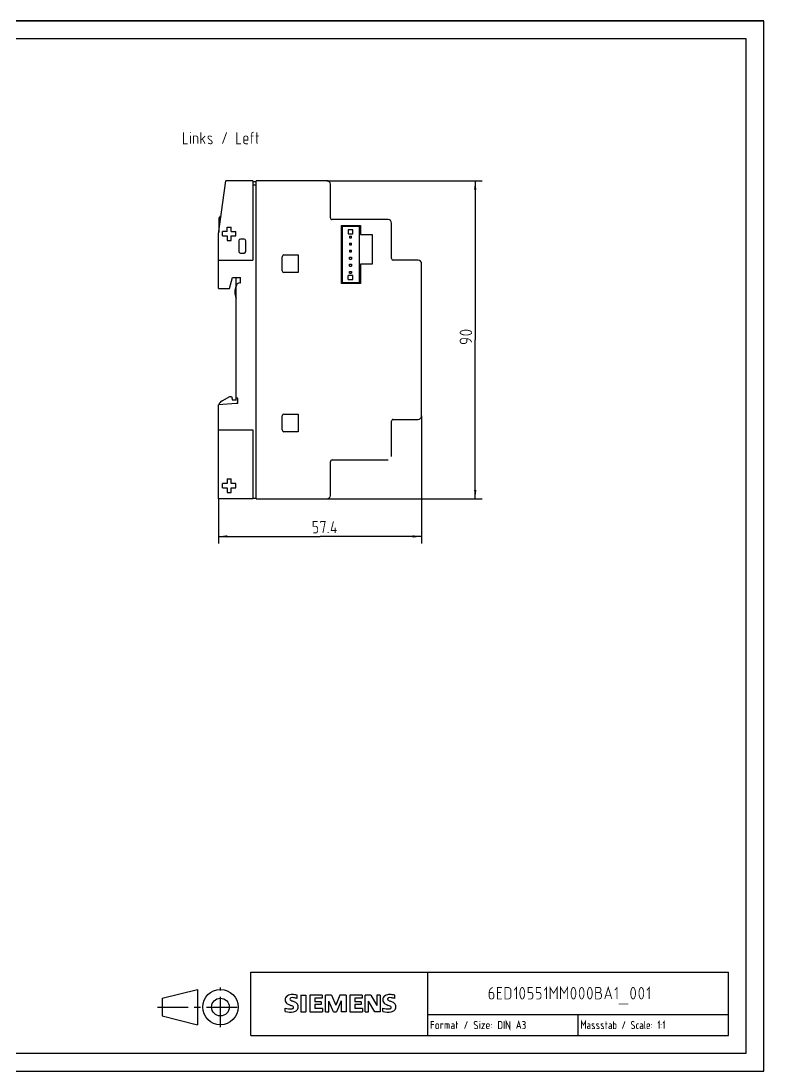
# Model space of a CAD drawing. Extents: x 0 to 420, y 0 to 297.
# Drawn here: x 210 to 420, y 0 to 297 of the extents above; entities that cross this region are included whole.
import ezdxf

# ---------------------------------------------------------------- set-up
doc = ezdxf.new("R2010")
doc.units = 0
doc.header["$LTSCALE"] = 23.1
doc.linetypes.add('CENTER', pattern=[0.6, 0.375, -0.075, 0.075, -0.075])
doc.layers.get('0').update_dxf_attribs({"linetype": 'CONTINUOUS'})
for name, color, linetype in [('11000_LEFT', 7, 'CONTINUOUS'), ('11100_DIM_LEFT', 7, 'CONTINUOUS'), ('11300_LEFT_GERMAN_ENGLISH', 7, 'CONTINUOUS'), ('90000_FRAME', 7, 'CONTINUOUS')]:
    doc.layers.add(name, color=color, linetype=linetype)
doc.dimstyles.get("Standard").update_dxf_attribs({"dimtxt": 2.5, "dimasz": 2.5, "dimexe": 1.25, "dimexo": 0.625, "dimtad": 1, "dimcen": 2.5, "dimazin": 3, "dimtfac": 1, "dimtmove": 0, "dimatfit": 3})

# ---------------------------------------------------------------- blocks, each defined once
blk = doc.blocks.new('_FILLED')
at = {"color": 0, "linetype": 'BYBLOCK'}
blk.add_solid([(0, 0), (-1, 0.132), (-1, -0.132)], dxfattribs=at)
blk = doc.blocks.new('*D0')
at = {"layer": '11100_DIM_LEFT', "color": 7, "linetype": 'CONTINUOUS'}
for p, q in [((296.44, 251.83), (340.38, 251.83)), ((338.38, 251.83), (338.38, 206.83)), ((338.38, 161.83), (338.38, 206.83)), ((296.44, 161.83), (340.38, 161.83))]:
    blk.add_line(p, q, dxfattribs=at)
at = {"layer": '11100_DIM_LEFT', "color": 7, "linetype": 'CONTINUOUS', "xscale": 2.5, "yscale": 2.5, "zscale": 2.5}
for p, rotation in [((338.38, 251.83), 90), ((338.38, 161.83), 270)]:
    blk.add_blockref('_FILLED', p, dxfattribs=dict(at, rotation=rotation))
blk = doc.blocks.new('*D1')
at = {"layer": '11100_DIM_LEFT', "color": 7, "linetype": 'CONTINUOUS'}
for p, q in [((323.24, 185.33), (323.24, 149.2)), ((265.84, 161.83), (265.84, 149.2)), ((265.84, 151.2), (294.54, 151.2)), ((323.24, 151.2), (294.54, 151.2))]:
    blk.add_line(p, q, dxfattribs=at)
at = {"layer": '11100_DIM_LEFT', "color": 7, "linetype": 'CONTINUOUS', "xscale": 2.5, "yscale": 2.5, "zscale": 2.5, "rotation": 180}
blk.add_blockref('_FILLED', (265.84, 151.2), dxfattribs=at)
at = {"layer": '11100_DIM_LEFT', "color": 7, "linetype": 'CONTINUOUS', "xscale": 2.5, "yscale": 2.5, "zscale": 2.5}
blk.add_blockref('_FILLED', (323.24, 151.2), dxfattribs=at)

msp = doc.modelspace()

# ---------------------------------------------------------------- linework, layer by layer
at = {"color": 7, "linetype": 'CONTINUOUS'}
for p, q in [((0, 297), (420, 297)), ((420, 0), (420, 297)), ((0, 0), (420, 0))]:
    msp.add_line(p, q, dxfattribs=at)
at = {"layer": '11000_LEFT', "color": 7, "linetype": 'CONTINUOUS'}
for p, q in [((265.829, 236.826), (267.937, 251.826)), ((275.529, 251.826), (267.937, 251.826)), ((275.529, 251.826), (275.529, 229.326)), ((275.529, 251.626), (276.429, 251.626)), ((275.529, 250.626), (276.429, 250.626)), ((276.429, 161.826), (276.429, 251.826)), ((296.429, 251.826), (276.429, 251.826)), ((297.429, 241.326), (297.429, 250.826)), ((265.879, 240.926), (265.879, 237.182)), ((313.729, 240.826), (297.929, 240.826)), ((268.229, 237.426), (268.229, 238.726)), ((268.229, 238.726), (269.429, 238.726)), ((269.429, 237.426), (269.429, 238.726)), ((300.629, 222.726), (300.629, 239.126)), ((300.629, 239.126), (305.929, 239.126)), ((300.829, 222.926), (300.829, 238.926)), ((300.829, 238.926), (305.629, 238.926)), ((303.779, 237.976), (302.479, 237.976)), ((302.479, 237.976), (302.479, 236.826)), ((303.779, 236.826), (303.779, 237.976)), ((305.629, 222.926), (305.629, 238.926)), ((305.929, 239.126), (305.929, 236.626)), ((314.729, 229.826), (314.729, 239.826)), ((265.829, 221.326), (265.829, 236.826)), ((266.929, 236.226), (266.929, 237.426)), ((268.229, 237.426), (266.929, 237.426)), ((266.929, 236.226), (268.229, 236.226)), ((268.229, 236.226), (268.229, 234.926)), ((268.229, 234.926), (269.429, 234.926)), ((269.429, 237.426), (270.729, 237.426)), ((269.429, 234.926), (269.429, 236.226)), ((269.429, 236.226), (270.729, 236.226)), ((270.729, 236.226), (270.729, 237.426)), ((271.529, 234.826), (271.529, 231.826)), ((273.029, 235.326), (272.029, 235.326)), ((273.529, 231.826), (273.529, 234.826)), ((302.479, 236.826), (303.779, 236.826)), ((302.879, 236.176), (303.379, 236.176)), ((302.879, 236.176), (302.879, 235.676)), ((302.879, 235.676), (303.379, 235.676)), ((303.379, 235.676), (303.379, 236.176)), ((305.929, 236.626), (309.229, 236.626)), ((309.229, 236.626), (309.229, 228.226)), ((302.879, 234.176), (303.379, 234.176)), ((302.879, 234.176), (302.879, 233.676)), ((302.879, 233.676), (303.379, 233.676)), ((302.879, 232.176), (303.379, 232.176)), ((302.879, 232.176), (302.879, 231.676)), ((302.879, 231.676), (303.379, 231.676)), ((303.379, 233.676), (303.379, 234.176)), ((303.379, 231.676), (303.379, 232.176)), ((265.829, 229.326), (275.529, 229.326)), ((272.029, 231.326), (273.029, 231.326)), ((283.829, 226.326), (283.829, 230.326)), ((284.329, 230.826), (288.329, 230.826)), ((288.329, 230.826), (288.329, 225.826)), ((302.879, 230.176), (303.379, 230.176)), ((302.879, 229.676), (302.879, 230.176)), ((302.879, 229.676), (303.379, 229.676)), ((303.379, 230.176), (303.379, 229.676)), ((322.229, 229.326), (315.229, 229.326)), ((288.329, 225.826), (284.329, 225.826)), ((302.879, 228.176), (303.379, 228.176)), ((302.879, 227.676), (302.879, 228.176)), ((302.879, 227.676), (303.379, 227.676)), ((302.879, 226.176), (303.379, 226.176)), ((302.879, 225.676), (302.879, 226.176)), ((303.379, 228.176), (303.379, 227.676)), ((303.379, 226.176), (303.379, 225.676)), ((309.229, 228.226), (305.929, 228.226)), ((305.929, 228.226), (305.929, 222.726)), ((323.229, 185.326), (323.229, 228.326)), ((268.89, 221.326), (269.779, 224.426)), ((269.779, 224.426), (272.029, 224.426)), ((270.829, 189.696), (270.829, 224.426)), ((271.829, 222.926), (272.029, 222.926)), ((272.029, 222.926), (272.029, 224.426)), ((305.629, 222.926), (300.829, 222.926)), ((303.779, 225.026), (302.479, 225.026)), ((302.479, 223.876), (302.479, 225.026)), ((302.479, 223.876), (303.779, 223.876)), ((302.879, 225.676), (303.379, 225.676)), ((303.779, 223.876), (303.779, 225.026)), ((265.829, 221.326), (268.89, 221.326)), ((305.929, 222.726), (300.629, 222.726)), ((266.829, 189.582), (268.985, 190.826)), ((268.985, 190.826), (269.485, 190.826)), ((269.485, 190.826), (269.779, 189.726)), ((271.329, 190.326), (270.829, 190.326)), ((271.329, 188.826), (271.329, 190.326)), ((270.829, 188.826), (265.829, 188.389)), ((265.829, 161.826), (265.829, 188.389)), ((270.779, 189.726), (269.779, 189.726)), ((271.329, 188.826), (270.829, 188.826)), ((283.829, 181.326), (283.829, 185.326)), ((284.329, 185.826), (288.329, 185.826)), ((288.329, 185.826), (288.329, 180.826)), ((315.229, 184.326), (322.229, 184.326)), ((265.829, 181.326), (275.529, 181.326)), ((275.529, 181.326), (275.529, 161.826)), ((314.729, 173.826), (314.729, 183.826)), ((288.329, 180.826), (284.329, 180.826)), ((297.429, 162.826), (297.429, 172.326)), ((297.929, 172.826), (313.729, 172.826)), ((268.229, 167.476), (269.429, 167.476)), ((268.229, 167.476), (268.229, 166.176)), ((269.429, 166.176), (269.429, 167.476)), ((268.229, 166.176), (266.929, 166.176)), ((266.929, 164.976), (266.929, 166.176)), ((266.929, 164.976), (268.229, 164.976)), ((268.229, 164.976), (268.229, 163.676)), ((268.229, 163.676), (269.429, 163.676)), ((270.729, 166.176), (269.429, 166.176)), ((269.429, 164.976), (270.729, 164.976)), ((269.429, 163.676), (269.429, 164.976)), ((270.729, 164.976), (270.729, 166.176)), ((275.529, 161.826), (265.829, 161.826)), ((275.529, 162.026), (276.429, 162.026)), ((276.429, 161.826), (296.429, 161.826))]:
    msp.add_line(p, q, dxfattribs=at)
for centre, radius, start, end in [((296.429, 250.826), 1, 0, 90), ((266.879, 240.926), 1, 110.05767, 180), ((297.929, 241.326), 0.5, 180, 270.00304), ((313.729, 239.826), 1, 0, 90), ((272.029, 234.826), 0.5, 90, 180), ((273.029, 234.826), 0.5, 0, 90), ((272.029, 231.826), 0.5, 180, 270), ((273.029, 231.826), 0.5, 270, 360), ((284.329, 230.326), 0.5, 90, 180), ((315.229, 229.826), 0.5, 180, 270), ((322.229, 228.326), 1, 0, 90), ((284.329, 226.326), 0.5, 180, 270), ((271.829, 221.926), 1, 90, 180), ((274.429, 220.326), 4, 154.64346, 205.35654), ((267.829, 187.85), 2, 120, 163.51781), ((284.329, 185.326), 0.5, 90, 180), ((315.229, 183.826), 0.5, 90, 180.00304), ((322.229, 185.326), 1, 270, 360), ((284.329, 181.326), 0.5, 180, 270), ((297.929, 172.326), 0.5, 90, 180.00304), ((296.429, 162.826), 1, 270, 360)]:
    msp.add_arc(centre, radius, start, end, dxfattribs=at)
at = {"layer": '11100_DIM_LEFT', "color": 7, "linetype": 'CONTINUOUS', "const_width": 0.25}
for points in [[(336.574, 209.468), (337.041, 209.296), (337.274, 209.125), (337.391, 208.953), (337.391, 208.781), (337.274, 208.609), (337.041, 208.437), (336.574, 208.265), (336.107, 208.179), (335.407, 208.179), (334.941, 208.265), (334.474, 208.437), (334.241, 208.609), (334.124, 208.781), (334.124, 208.953), (334.241, 209.125), (334.474, 209.296), (334.941, 209.468), (335.407, 209.554), (336.107, 209.554), (336.574, 209.468)], [(337.391, 206.117), (337.157, 206.546), (336.807, 206.89), (336.457, 207.062), (336.107, 207.148), (334.707, 207.148), (334.474, 207.062), (334.241, 206.89), (334.124, 206.632), (334.124, 206.289), (334.241, 206.031), (334.474, 205.859), (334.707, 205.773), (335.407, 205.773), (335.641, 205.859), (335.874, 206.031), (335.991, 206.289), (335.991, 207.148)], [(292.602, 152.194), (293.383, 152.194), (293.617, 152.31), (293.774, 152.544), (293.852, 152.777), (293.852, 153.477), (293.774, 153.71), (293.617, 153.944), (293.383, 154.06), (292.602, 154.06), (292.602, 155.46), (293.852, 155.46)], [(294.711, 154.994), (294.711, 155.46), (295.961, 155.46), (295.336, 152.194)], [(299.242, 152.894), (297.68, 152.894), (298.305, 155.46)], [(296.82, 152.194), (296.82, 152.427)], [(298.774, 152.194), (298.774, 153.71)]]:
    msp.add_lwpolyline(points, dxfattribs=at)
at = {"layer": '11300_LEFT_GERMAN_ENGLISH', "color": 7, "linetype": 'CONTINUOUS', "const_width": 0.25}
for points in [[(257.144, 262.269), (255.957, 262.269), (255.957, 265.536)], [(257.886, 262.269), (257.886, 264.486), (257.738, 264.486)], [(257.886, 265.536), (257.886, 265.302)], [(258.777, 262.269), (258.777, 264.486), (259.445, 264.486), (259.742, 264.369), (259.89, 264.252), (259.964, 264.019), (259.964, 262.269)], [(260.855, 265.536), (260.855, 262.269)], [(262.043, 264.486), (260.855, 263.319)], [(263.898, 264.252), (263.75, 264.369), (263.453, 264.486), (263.156, 264.486), (262.933, 264.369), (262.859, 264.136), (262.859, 264.019), (262.933, 263.786), (263.972, 262.969), (264.047, 262.736), (264.047, 262.619), (263.972, 262.386), (263.75, 262.269), (263.527, 262.269), (263.082, 262.386), (262.859, 262.502)], [(266.941, 262.269), (268.129, 265.536)], [(272.211, 262.269), (271.023, 262.269), (271.023, 265.536)], [(272.953, 263.319), (274.14, 263.319), (274.14, 264.019), (274.066, 264.252), (273.918, 264.369), (273.621, 264.486), (273.472, 264.486), (273.175, 264.369), (273.027, 264.252), (272.953, 264.019), (272.953, 262.736), (273.027, 262.502), (273.175, 262.386), (273.472, 262.269), (274.14, 262.269)], [(274.882, 264.486), (275.773, 264.486)], [(275.179, 262.269), (275.179, 265.069), (275.254, 265.302), (275.402, 265.419), (275.699, 265.536), (275.773, 265.536)], [(276.367, 264.486), (277.257, 264.486)], [(276.664, 265.536), (276.664, 262.619), (276.738, 262.386), (276.812, 262.269)], [(262.043, 262.269), (261.226, 263.669)]]:
    msp.add_lwpolyline(points, dxfattribs=at)
at = {"layer": '90000_FRAME', "color": 7, "linetype": 'CONTINUOUS'}
for p, q in [((420, 297), (0, 297)), ((420, 0), (420, 297)), ((415, 292), (5, 292)), ((415, 5), (415, 292)), ((275, 28), (410, 28)), ((275, 10), (275, 28)), ((325, 10), (325, 28)), ((410, 10), (410, 28)), ((249.866, 20.581), (259.866, 23.081)), ((259.866, 23.081), (259.866, 13.081)), ((284.895, 20.916), (285.169, 21.19)), ((288.03, 20.499), (288.03, 21.449)), ((289.124, 21.497), (290.55, 21.497)), ((289.124, 21.497), (289.124, 16.744)), ((290.55, 21.497), (290.55, 16.744)), ((295.16, 21.497), (291.643, 21.497)), ((291.643, 21.497), (291.643, 16.744)), ((295.16, 21.497), (295.16, 20.618)), ((297.727, 21.497), (296.016, 21.497)), ((296.016, 16.744), (296.016, 21.497)), ((297.727, 21.497), (298.963, 18.597)), ((300.151, 21.497), (298.963, 18.597)), ((301.862, 21.497), (300.151, 21.497)), ((301.862, 21.497), (301.862, 16.744)), ((306.473, 21.497), (302.956, 21.497)), ((302.956, 21.497), (302.956, 16.744)), ((306.473, 21.497), (306.473, 20.618)), ((308.85, 21.497), (307.305, 21.497)), ((307.305, 16.744), (307.305, 21.497)), ((308.85, 21.497), (310.537, 18.55)), ((311.488, 21.497), (310.537, 21.497)), ((310.537, 21.497), (310.537, 18.55)), ((311.488, 21.497), (311.488, 16.744)), ((315.623, 20.499), (315.623, 21.449)), ((249.866, 20.581), (249.866, 15.581)), ((295.16, 20.618), (293.021, 20.618)), ((293.021, 20.618), (293.021, 19.548)), ((294.875, 19.548), (293.021, 19.548)), ((294.875, 18.764), (293.021, 18.764)), ((293.021, 18.764), (293.021, 17.647)), ((294.875, 19.548), (294.875, 18.764)), ((298.297, 16.696), (296.966, 19.786)), ((296.966, 16.744), (296.966, 19.786)), ((300.484, 19.833), (299.153, 16.696)), ((300.484, 19.833), (300.484, 16.744)), ((306.473, 20.618), (304.334, 20.618)), ((304.334, 20.618), (304.334, 19.548)), ((306.188, 19.548), (304.334, 19.548)), ((306.188, 18.764), (304.334, 18.764)), ((304.334, 18.764), (304.334, 17.647)), ((306.188, 19.548), (306.188, 18.764)), ((309.967, 16.744), (308.255, 19.786)), ((308.255, 16.744), (308.255, 19.786)), ((249.866, 15.581), (259.866, 13.081)), ((284.703, 16.839), (284.703, 17.789)), ((289.124, 16.744), (290.55, 16.744)), ((291.643, 16.744), (295.208, 16.744)), ((295.208, 17.647), (293.021, 17.647)), ((295.208, 17.647), (295.208, 16.744)), ((296.016, 16.744), (296.966, 16.744)), ((298.297, 16.696), (299.153, 16.696)), ((301.862, 16.744), (300.484, 16.744)), ((302.956, 16.744), (306.52, 16.744)), ((306.52, 17.647), (304.334, 17.647)), ((306.52, 17.647), (306.52, 16.744)), ((307.305, 16.744), (308.255, 16.744)), ((311.488, 16.744), (309.967, 16.744)), ((312.296, 16.839), (312.296, 17.789)), ((325, 16), (410, 16)), ((367.5, 10), (367.5, 16)), ((275, 10), (410, 10)), ((5, 5), (415, 5)), ((0, 0), (420, 0))]:
    msp.add_line(p, q, dxfattribs=at)
at = {"layer": '90000_FRAME', "color": 7, "linetype": 'CENTER'}
for p, q in [((266.366, 12.36), (266.366, 23.643)), ((248.586, 18.081), (272.188, 18.081))]:
    msp.add_line(p, q, dxfattribs=at)
at = {"layer": '90000_FRAME', "color": 7, "linetype": 'CONTINUOUS', "const_width": 0.25}
for points in [[(350.027, 20.367), (350.027, 23.633), (349.366, 22.817)], [(358.543, 20.367), (358.543, 23.633), (357.882, 22.817)], [(359.535, 20.367), (359.535, 23.633), (360.528, 22), (361.52, 23.633), (361.52, 20.367)], [(362.512, 20.367), (362.512, 23.633), (363.504, 22), (364.496, 23.633), (364.496, 20.367)], [(376.981, 20.367), (375.989, 23.633), (374.997, 20.367)], [(378.47, 20.367), (378.47, 23.633), (377.808, 22.817)], [(387.565, 20.367), (387.565, 23.633), (386.903, 22.817)], [(342.338, 22.233), (343.164, 22.233), (343.412, 22.117), (343.578, 21.883), (343.66, 21.65), (343.66, 20.95), (343.578, 20.717), (343.412, 20.483), (343.164, 20.367), (342.834, 20.367), (342.586, 20.483), (342.42, 20.717), (342.338, 20.95), (342.338, 22.35), (342.42, 22.7), (342.586, 23.05), (342.916, 23.4), (343.33, 23.633)], [(345.976, 23.633), (344.653, 23.633), (344.653, 20.367), (345.976, 20.367)], [(344.653, 22.233), (345.645, 22.233)], [(346.802, 20.367), (346.802, 23.633), (347.795, 23.633), (348.043, 23.517), (348.208, 23.4), (348.373, 23.167), (348.456, 22.933), (348.456, 21.067), (348.373, 20.833), (348.208, 20.6), (348.043, 20.483), (347.795, 20.367), (346.802, 20.367)], [(352.259, 21.183), (352.094, 20.717), (351.929, 20.483), (351.763, 20.367), (351.598, 20.367), (351.433, 20.483), (351.267, 20.717), (351.102, 21.183), (351.019, 21.65), (351.019, 22.35), (351.102, 22.817), (351.267, 23.283), (351.433, 23.517), (351.598, 23.633), (351.763, 23.633), (351.929, 23.517), (352.094, 23.283), (352.259, 22.817), (352.342, 22.35), (352.342, 21.65), (352.259, 21.183)], [(353.334, 20.367), (354.161, 20.367), (354.409, 20.483), (354.574, 20.717), (354.657, 20.95), (354.657, 21.65), (354.574, 21.883), (354.409, 22.117), (354.161, 22.233), (353.334, 22.233), (353.334, 23.633), (354.657, 23.633)], [(355.649, 20.367), (356.476, 20.367), (356.724, 20.483), (356.89, 20.717), (356.972, 20.95), (356.972, 21.65), (356.89, 21.883), (356.724, 22.117), (356.476, 22.233), (355.649, 22.233), (355.649, 23.633), (356.972, 23.633)], [(366.729, 21.183), (366.563, 20.717), (366.398, 20.483), (366.233, 20.367), (366.067, 20.367), (365.902, 20.483), (365.737, 20.717), (365.571, 21.183), (365.489, 21.65), (365.489, 22.35), (365.571, 22.817), (365.737, 23.283), (365.902, 23.517), (366.067, 23.633), (366.233, 23.633), (366.398, 23.517), (366.563, 23.283), (366.729, 22.817), (366.811, 22.35), (366.811, 21.65), (366.729, 21.183)], [(369.044, 21.183), (368.879, 20.717), (368.713, 20.483), (368.548, 20.367), (368.382, 20.367), (368.217, 20.483), (368.052, 20.717), (367.886, 21.183), (367.804, 21.65), (367.804, 22.35), (367.886, 22.817), (368.052, 23.283), (368.217, 23.517), (368.382, 23.633), (368.548, 23.633), (368.713, 23.517), (368.879, 23.283), (369.044, 22.817), (369.127, 22.35), (369.127, 21.65), (369.044, 21.183)], [(371.359, 21.183), (371.194, 20.717), (371.028, 20.483), (370.863, 20.367), (370.698, 20.367), (370.532, 20.483), (370.367, 20.717), (370.201, 21.183), (370.119, 21.65), (370.119, 22.35), (370.201, 22.817), (370.367, 23.283), (370.532, 23.517), (370.698, 23.633), (370.863, 23.633), (371.028, 23.517), (371.194, 23.283), (371.359, 22.817), (371.442, 22.35), (371.442, 21.65), (371.359, 21.183)], [(373.426, 22.233), (373.674, 22.117), (373.839, 22), (374.005, 21.767), (374.087, 21.533), (374.087, 21.067), (374.005, 20.833), (373.839, 20.6), (373.674, 20.483), (373.426, 20.367), (372.434, 20.367), (372.434, 23.633), (373.426, 23.633), (373.674, 23.517), (373.839, 23.283), (373.922, 23.05), (373.922, 22.817), (373.839, 22.583), (373.674, 22.35), (373.426, 22.233), (372.434, 22.233)], [(375.328, 21.3), (376.651, 21.3)], [(383.596, 21.183), (383.431, 20.717), (383.265, 20.483), (383.1, 20.367), (382.934, 20.367), (382.769, 20.483), (382.604, 20.717), (382.438, 21.183), (382.356, 21.65), (382.356, 22.35), (382.438, 22.817), (382.604, 23.283), (382.769, 23.517), (382.934, 23.633), (383.1, 23.633), (383.265, 23.517), (383.431, 23.283), (383.596, 22.817), (383.679, 22.35), (383.679, 21.65), (383.596, 21.183)], [(385.911, 21.183), (385.746, 20.717), (385.58, 20.483), (385.415, 20.367), (385.25, 20.367), (385.084, 20.483), (384.919, 20.717), (384.754, 21.183), (384.671, 21.65), (384.671, 22.35), (384.754, 22.817), (384.919, 23.283), (385.084, 23.517), (385.25, 23.633), (385.415, 23.633), (385.58, 23.517), (385.746, 23.283), (385.911, 22.817), (385.994, 22.35), (385.994, 21.65), (385.911, 21.183)], [(378.966, 18.967), (381.612, 18.967)], [(326.754, 14.027), (325.958, 14.027), (325.958, 11.973)], [(326.754, 13.147), (325.958, 13.147)], [(328.047, 13.073), (328.047, 12.267), (327.997, 12.12), (327.898, 12.047), (327.699, 11.973), (327.599, 11.973), (327.401, 12.047), (327.301, 12.12), (327.251, 12.267), (327.251, 13.073), (327.301, 13.22), (327.401, 13.293), (327.599, 13.367), (327.699, 13.367), (327.898, 13.293), (327.997, 13.22), (328.047, 13.073)], [(328.644, 11.973), (328.644, 13.367), (329.241, 13.367), (329.241, 13.147)], [(329.837, 11.973), (329.837, 13.367), (330.683, 13.367), (330.882, 13.293), (330.981, 13.22), (331.031, 13.073), (331.031, 11.973)], [(330.434, 13.367), (330.434, 11.973)], [(332.423, 12.707), (331.976, 12.707), (331.777, 12.633), (331.677, 12.56), (331.628, 12.413), (331.628, 12.267), (331.677, 12.12), (331.777, 12.047), (331.976, 11.973), (332.423, 11.973), (332.423, 13.073), (332.374, 13.22), (332.274, 13.293), (332.075, 13.367), (331.727, 13.367)], [(332.921, 13.367), (333.517, 13.367)], [(333.12, 14.027), (333.12, 12.193), (333.169, 12.047), (333.219, 11.973)], [(335.357, 11.973), (336.153, 14.027)], [(338.988, 13.807), (338.789, 13.953), (338.59, 14.027), (338.391, 14.027), (338.242, 13.953), (338.142, 13.807), (338.093, 13.66), (338.093, 13.513), (338.142, 13.367), (338.242, 13.22), (338.938, 12.78), (339.038, 12.633), (339.087, 12.487), (339.087, 12.34), (339.038, 12.193), (338.938, 12.047), (338.789, 11.973), (338.59, 11.973), (338.341, 12.047), (338.093, 12.193)], [(339.684, 11.973), (339.684, 13.367), (339.585, 13.367)], [(339.684, 14.027), (339.684, 13.88)], [(340.231, 13.367), (341.027, 13.367), (340.231, 11.973), (341.027, 11.973)], [(341.574, 12.633), (342.37, 12.633), (342.37, 13.073), (342.32, 13.22), (342.22, 13.293), (342.021, 13.367), (341.922, 13.367), (341.723, 13.293), (341.624, 13.22), (341.574, 13.073), (341.574, 12.267), (341.624, 12.12), (341.723, 12.047), (341.922, 11.973), (342.37, 11.973)], [(342.966, 13.293), (342.966, 13.147)], [(342.966, 12.267), (342.966, 12.12)], [(344.956, 11.973), (344.956, 14.027), (345.552, 14.027), (345.701, 13.953), (345.801, 13.88), (345.9, 13.733), (345.95, 13.587), (345.95, 12.413), (345.9, 12.267), (345.801, 12.12), (345.701, 12.047), (345.552, 11.973), (344.956, 11.973)], [(346.447, 14.027), (346.646, 14.027)], [(346.646, 11.973), (346.447, 11.973)], [(346.547, 11.973), (346.547, 14.027)], [(347.144, 11.973), (347.144, 14.027), (348.138, 11.973), (348.138, 14.027)], [(351.271, 11.973), (350.675, 14.027), (350.078, 11.973)], [(350.277, 12.56), (351.072, 12.56)], [(351.719, 14.027), (352.216, 14.027), (352.365, 13.953), (352.465, 13.807), (352.515, 13.66), (352.515, 13.513), (352.465, 13.367), (352.365, 13.22), (352.216, 13.147)], [(351.918, 13.147), (352.216, 13.147), (352.365, 13.073), (352.465, 12.927), (352.515, 12.78), (352.515, 12.34), (352.465, 12.193), (352.365, 12.047), (352.216, 11.973), (351.719, 11.973)], [(368.436, 11.973), (368.436, 14.027), (368.988, 13), (369.54, 14.027), (369.54, 11.973)], [(370.827, 12.707), (370.413, 12.707), (370.23, 12.633), (370.138, 12.56), (370.092, 12.413), (370.092, 12.267), (370.138, 12.12), (370.23, 12.047), (370.413, 11.973), (370.827, 11.973), (370.827, 13.073), (370.781, 13.22), (370.689, 13.293), (370.505, 13.367), (370.184, 13.367)], [(372.023, 13.22), (371.931, 13.293), (371.747, 13.367), (371.563, 13.367), (371.425, 13.293), (371.379, 13.147), (371.379, 13.073), (371.425, 12.927), (372.069, 12.413), (372.115, 12.267), (372.115, 12.193), (372.069, 12.047), (371.931, 11.973), (371.793, 11.973), (371.517, 12.047), (371.379, 12.12)], [(373.311, 13.22), (373.219, 13.293), (373.035, 13.367), (372.851, 13.367), (372.713, 13.293), (372.667, 13.147), (372.667, 13.073), (372.713, 12.927), (373.357, 12.413), (373.403, 12.267), (373.403, 12.193), (373.357, 12.047), (373.219, 11.973), (373.081, 11.973), (372.805, 12.047), (372.667, 12.12)], [(374.598, 13.22), (374.507, 13.293), (374.323, 13.367), (374.139, 13.367), (374.001, 13.293), (373.955, 13.147), (373.955, 13.073), (374.001, 12.927), (374.644, 12.413), (374.69, 12.267), (374.69, 12.193), (374.644, 12.047), (374.507, 11.973), (374.369, 11.973), (374.093, 12.047), (373.955, 12.12)], [(375.15, 13.367), (375.702, 13.367)], [(375.334, 14.027), (375.334, 12.193), (375.38, 12.047), (375.426, 11.973)], [(376.898, 12.707), (376.484, 12.707), (376.3, 12.633), (376.208, 12.56), (376.162, 12.413), (376.162, 12.267), (376.208, 12.12), (376.3, 12.047), (376.484, 11.973), (376.898, 11.973), (376.898, 13.073), (376.852, 13.22), (376.76, 13.293), (376.576, 13.367), (376.254, 13.367)], [(377.45, 13.367), (377.864, 13.367), (378.048, 13.293), (378.14, 13.22), (378.186, 13.073), (378.186, 12.267), (378.14, 12.12), (378.048, 12.047), (377.864, 11.973), (377.45, 11.973), (377.45, 14.027)], [(379.979, 11.973), (380.715, 14.027)], [(383.336, 13.807), (383.152, 13.953), (382.969, 14.027), (382.785, 14.027), (382.647, 13.953), (382.555, 13.807), (382.509, 13.66), (382.509, 13.513), (382.555, 13.367), (382.647, 13.22), (383.29, 12.78), (383.382, 12.633), (383.428, 12.487), (383.428, 12.34), (383.382, 12.193), (383.29, 12.047), (383.152, 11.973), (382.969, 11.973), (382.739, 12.047), (382.509, 12.193)], [(384.532, 13.367), (384.302, 13.367), (384.118, 13.293), (384.026, 13.22), (383.98, 13.073), (383.98, 12.267), (384.026, 12.12), (384.118, 12.047), (384.302, 11.973), (384.532, 11.973)], [(385.728, 12.707), (385.314, 12.707), (385.13, 12.633), (385.038, 12.56), (384.992, 12.413), (384.992, 12.267), (385.038, 12.12), (385.13, 12.047), (385.314, 11.973), (385.728, 11.973), (385.728, 13.073), (385.682, 13.22), (385.59, 13.293), (385.406, 13.367), (385.084, 13.367)], [(386.188, 14.027), (386.28, 14.027), (386.28, 12.267), (386.326, 12.12), (386.372, 12.047), (386.464, 11.973)], [(386.924, 12.633), (387.659, 12.633), (387.659, 13.073), (387.613, 13.22), (387.521, 13.293), (387.338, 13.367), (387.246, 13.367), (387.062, 13.293), (386.97, 13.22), (386.924, 13.073), (386.924, 12.267), (386.97, 12.12), (387.062, 12.047), (387.246, 11.973), (387.659, 11.973)], [(388.211, 13.293), (388.211, 13.147)], [(388.211, 12.267), (388.211, 12.12)], [(390.373, 11.973), (390.373, 14.027), (390.005, 13.513)], [(390.925, 13.293), (390.925, 13.147)], [(390.925, 12.267), (390.925, 12.12)], [(391.798, 11.973), (391.798, 14.027), (391.431, 13.513)]]:
    msp.add_lwpolyline(points, dxfattribs=at)
at = {"layer": '90000_FRAME', "color": 7, "linetype": 'CONTINUOUS'}
for radius in [5, 2.5]:
    msp.add_circle((266.366, 18.081), radius, dxfattribs=at)
for centre, radius, start, end in [((285.795, 20.25), 1.12, 142.81392, 167.1523), ((286.14, 19.943), 1.581, 121.21409, 141.52548), ((286.52, 19.254), 2.367, 86.2218, 120.42726), ((286.251, 12.558), 9.068, 78.6827, 87.31476), ((313.387, 20.25), 1.12, 142.81392, 167.1523), ((313.733, 19.943), 1.581, 121.21409, 141.52548), ((314.112, 19.254), 2.367, 86.2218, 120.42726), ((313.844, 12.558), 9.068, 78.6827, 87.31476), ((285.963, 20.142), 1.309, 164.19749, 195.80251), ((285.9, 20.102), 1.239, 194.79522, 225.71765), ((286.504, 20.808), 2.166, 227.31193, 242.70403), ((290.359, 28.342), 10.629, 242.86201, 247.1042), ((286.307, 20.368), 0.303, 154.44003, 221.82017), ((286.386, 20.289), 0.41, 102.82878, 149.22596), ((286.717, 20.754), 0.866, 222.77604, 239.03624), ((279.564, 2.549), 17.332, 65.34147, 67.39978), ((287.619, 22.35), 2.699, 240.0482, 251.37797), ((286.803, 18.546), 2.202, 84.04001, 103.34277), ((284.21, 13.424), 6.859, 59.90203, 68.20365), ((286.692, 17.976), 0.34, 305.50322, 72.46529), ((286.463, 16.129), 4.642, 70.26259, 82.95242), ((286.886, 18.062), 1.505, 25.95629, 59.48348), ((286.958, 18.14), 1.406, 335.3868, 24.39151), ((313.555, 20.142), 1.309, 164.19749, 195.80251), ((313.493, 20.102), 1.239, 194.79522, 225.71765), ((314.097, 20.808), 2.166, 227.31193, 242.70403), ((317.952, 28.342), 10.629, 242.86201, 247.1042), ((313.9, 20.368), 0.303, 154.44003, 221.82017), ((313.979, 20.289), 0.41, 102.82878, 149.22596), ((314.31, 20.754), 0.866, 222.77604, 239.03624), ((307.156, 2.549), 17.332, 65.34147, 67.39978), ((315.212, 22.35), 2.699, 240.0482, 251.37797), ((314.396, 18.546), 2.202, 84.04001, 103.34277), ((311.803, 13.424), 6.859, 59.90203, 68.20365), ((314.285, 17.976), 0.34, 305.50322, 72.46529), ((314.055, 16.129), 4.642, 70.26259, 82.95242), ((314.479, 18.062), 1.505, 25.95629, 59.48348), ((314.551, 18.14), 1.406, 335.3868, 24.39151), ((285.948, 20.801), 3.259, 247.53002, 280.75795), ((286.126, 21.378), 4.757, 252.59392, 280.98166), ((286.408, 18.701), 1.112, 277.71, 295.68849), ((286.581, 18.76), 2.101, 282.40584, 311.86444), ((286.954, 18.193), 1.433, 315.89046, 333.52293), ((313.541, 20.801), 3.259, 247.53002, 280.75795), ((313.719, 21.378), 4.757, 252.59392, 280.98166), ((314, 18.701), 1.112, 277.71, 295.68849), ((314.174, 18.76), 2.101, 282.40584, 311.86444), ((314.546, 18.193), 1.433, 315.89046, 333.52293)]:
    msp.add_arc(centre, radius, start, end, dxfattribs=at)

# ---------------------------------------------------------------- dimensions: what is measured, and where the dimension line sits
at = {"layer": '11100_DIM_LEFT', "color": 7, "linetype": 'CONTINUOUS'}
dim = msp.add_linear_dim(base=(338.382, 161.831), p1=(296.443, 251.831), p2=(296.443, 161.831), angle=270, dimstyle='Standard', dxfattribs=at)
dim.commit()
dim.dimension.update_dxf_attribs({"geometry": '*D0', "text_midpoint": (337.507, 205.257), "dimtype": 128})
dim = msp.add_linear_dim(base=(323.243, 151.202), p1=(265.843, 161.831), p2=(323.243, 185.331), dimstyle='Standard', dxfattribs=at)
dim.commit()
dim.dimension.update_dxf_attribs({"geometry": '*D1', "text_midpoint": (292.133, 152.077), "dimtype": 128})

doc.saveas('drawing.dxf')
